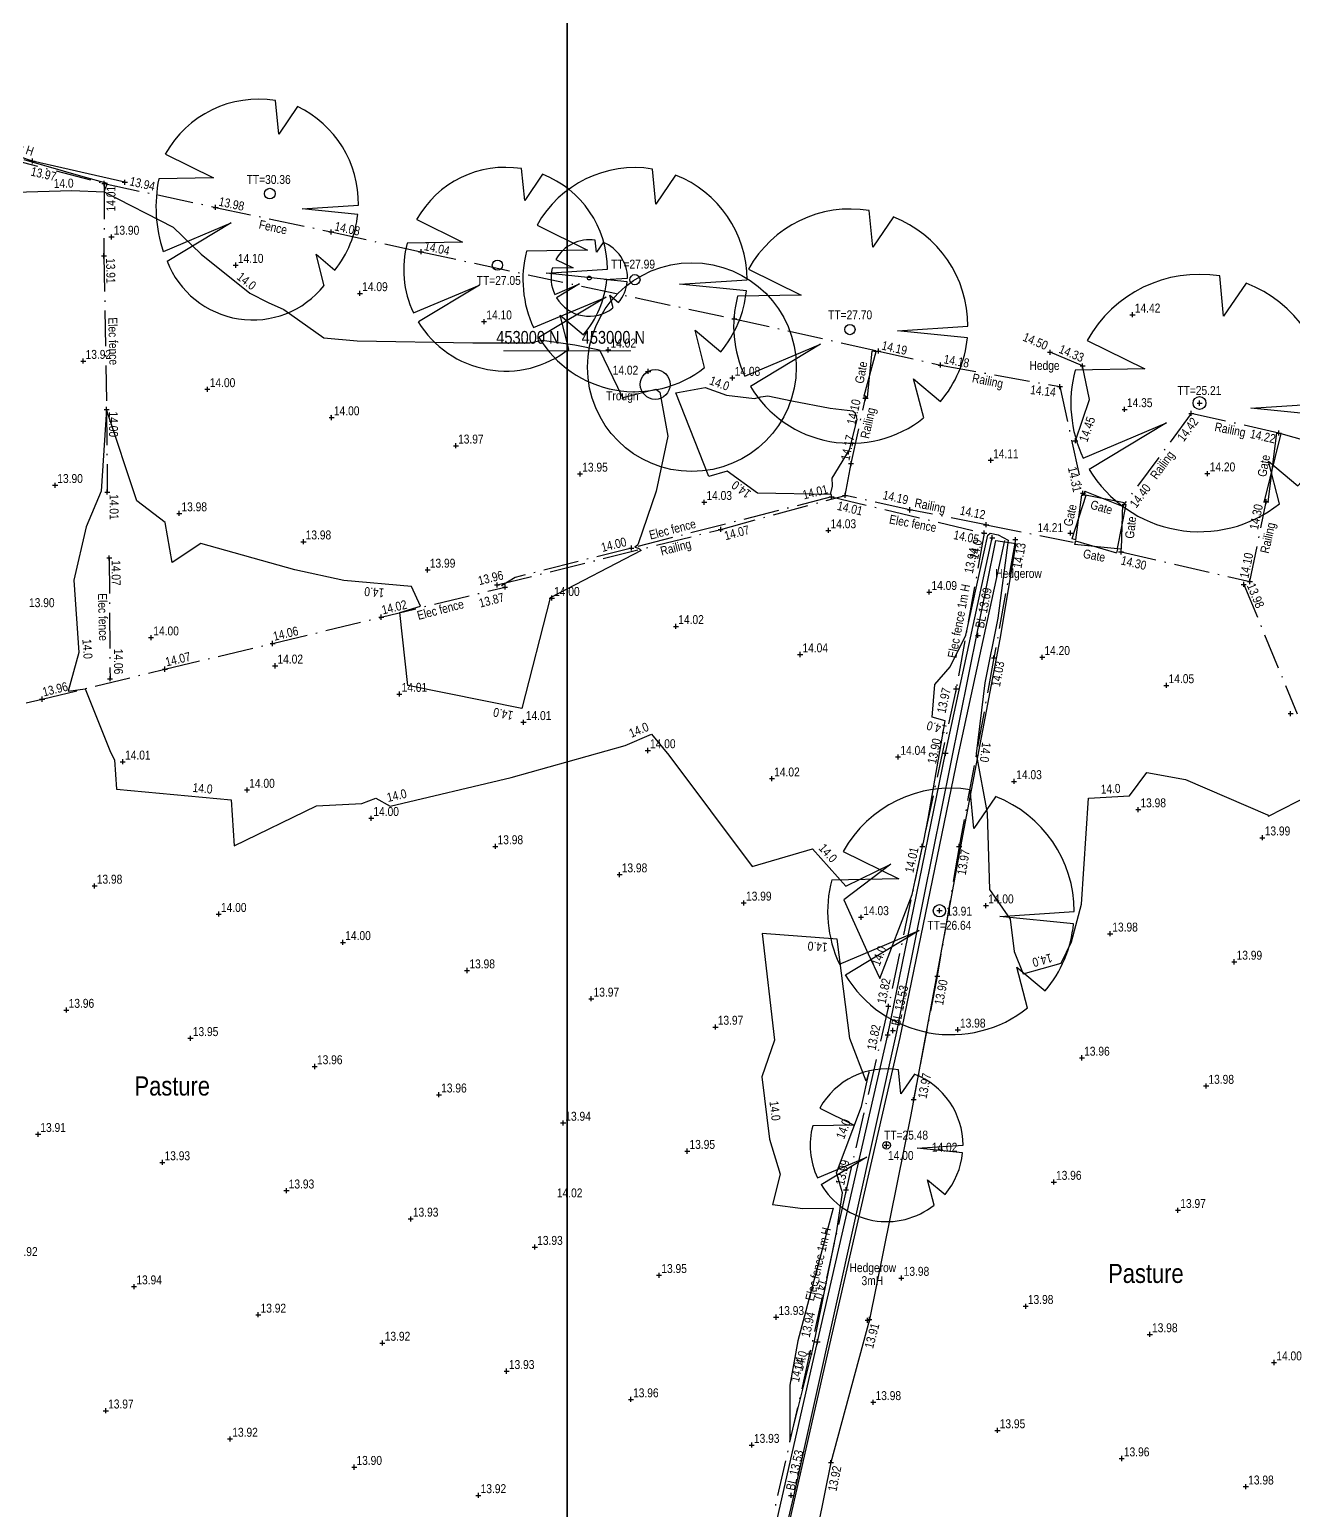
# Model space of a CAD drawing. Extents: x 452260 to 454003, y 451265 to 453203.
# Drawn here: x 453084.1 to 453183.3, y 452908.9 to 453025.2 of the extents above; entities that cross this region are included whole.
import ezdxf
from ezdxf.enums import TextEntityAlignment as Align

# ---------------------------------------------------------------- set-up
doc = ezdxf.new("R2010")
doc.units = 0
doc.header["$LTSCALE"] = 0.7
doc.header["$MEASUREMENT"] = 0
doc.header["$PDMODE"] = 2
doc.header["$PDSIZE"] = 0.2
doc.linetypes.add('Dash-Dot', pattern=[6, 4, -1, 0, -1])
doc.linetypes.add('DASHED', pattern=[5442.857143, 3628.571429, -1814.285714])
for name, color, linetype, lineweight in [('Border', 7, 'Continuous', 25), ('FFS_Tree Top Levels', 94, 'Continuous', 25), ('FPS_Bed Levels', 5, 'Continuous', 25), ('FPS_Bottom of Bank', 7, 'DASHED', 25), ('FPS_Contours-Minor', 184, 'Continuous', 25), ('FPS_Edge Area', 4, 'Continuous', 25), ('FPS_Fence', 42, 'Dash-Dot', 25), ('FPS_Gate', 42, 'Continuous', 25), ('FPS_Grid', 7, 'Continuous', 13), ('FPS_Hedge', 86, 'Continuous', 25), ('FPS_Hedge Top Level', 7, 'Continuous', 25), ('FPS_Levels', 7, 'Continuous', 25), ('FPS_Spot Levels', 7, 'Continuous', 25), ('FPS_Text', 7, 'Continuous', 25), ('FPS_Tree Canopy', 3, 'Continuous', 25), ('FPS_Tree Trunk', 32, 'Continuous', 25), ('FPS_Trees', 77, 'Continuous', 25), ('FPS_Vegetation', 3, 'Continuous', 25)]:
    doc.layers.add(name, color=color, linetype=linetype, lineweight=lineweight)
doc.styles.add('Default', font='ARIALN.TTF')
doc.styles.get("Standard").update_dxf_attribs({"font": 'ARIALN.TTF'})

# ---------------------------------------------------------------- blocks, each defined once
blk = doc.blocks.new('Tree1R')
at = {"layer": 'FPS_Trees', "color": 77, "linetype": 'Continuous', "lineweight": 25}
for points in [[(0.363, 0.931, 0), (0.187, 0.673, 0), (0.157, 0.987, 0)], [(-0.873, 0.486, 0), (-0.424, 0.264, 0), (-0.967, 0.254, 0)], [(0.995, -0.101, 0), (0.398, -0.041, 0), (1, -0.001, 0)], [(-0.904, -0.429, 0), (-0.257, -0.156, 0), (-0.857, -0.517, 0)], [(0.622, -0.785, 0), (0.536, -0.452, 0), (0.765, -0.645, 0)]]:
    blk.add_polyline3d(points, dxfattribs=at)
at = {"layer": 'FPS_Trees', "color": 42, "linetype": 'Continuous', "lineweight": 25}
blk.add_circle((0, -0.001), 0.05, dxfattribs=at)
at = {"layer": 'FPS_Trees', "color": 77, "linetype": 'Continuous', "lineweight": 25}
for start, end in [(80.968, 150.872), (0, 68.758), (165.198, 205.304), (319.896, 354.273), (211.031, 308.435)]:
    blk.add_arc((0, -0.001), 1, start, end, dxfattribs=at)
blk = doc.blocks.new('2pGate')
at = {"color": 0, "linetype": 'ByBlock', "lineweight": -2}
for points in [[(0, -0.15, 0), (0, 0.15, 0)], [(0, -0.15, 0), (1, 0.15, 0)], [(1, -0.15, 0), (0, 0.15, 0)], [(1, -0.15, 0), (1, 0.15, 0)]]:
    blk.add_polyline3d(points, dxfattribs=at)

msp = doc.modelspace()

# ---------------------------------------------------------------- linework, layer by layer
at = {"layer": 'Border'}
for points in [[(452587.68, 453140.97), (453126.3, 453140.97), (453126.3, 452726.87), (452587.68, 452726.87)], [(453126.3, 453140.97), (453664.93, 453140.97), (453664.93, 452726.87), (453126.3, 452726.87)]]:
    msp.add_lwpolyline(points, close=True, dxfattribs=at)
at = {"layer": 'FPS_Bed Levels'}
for p in [(453158.56, 452977.66, 13.69), (453151.89, 452946.63, 13.53), (453143.89, 452910.11, 13.53)]:
    msp.add_point(p, dxfattribs=at)
at = {"layer": 'FPS_Bottom of Bank'}
for p, q in [((453156.02, 452968.4, 13.9), (453159.69, 452985.33, 13.94)), ((453157, 452968.2, 13.9), (453160.67, 452985.12, 13.94)), ((453151.48, 452946.29, 13.82), (453156.02, 452968.4, 13.9)), ((453152.46, 452946.08, 13.82), (453157, 452968.2, 13.9)), ((453145.96, 452922.18, 13.94), (453151.48, 452946.29, 13.82)), ((453146.94, 452921.96, 13.94), (453152.46, 452946.08, 13.82)), ((453140.58, 452898.47, 13.89), (453145.96, 452922.18, 13.94)), ((453141.55, 452898.25, 13.89), (453146.94, 452921.96, 13.94))]:
    msp.add_line(p, q, dxfattribs=at)
for p in [(453159.69, 452985.33, 13.94), (453156.02, 452968.4, 13.9), (453151.48, 452946.29, 13.82), (453145.96, 452922.18, 13.94)]:
    msp.add_point(p, dxfattribs=at)
at = {"layer": 'FPS_Contours-Minor'}
for p, q in [((453089.96, 453012.5, 14), (453095.38, 453009.73, 14)), ((453095.38, 453009.73, 14), (453097.56, 453007.61, 14)), ((453097.56, 453007.61, 14), (453101.39, 453004.54, 14)), ((453101.39, 453004.54, 14), (453102.84, 453003.8, 14)), ((453102.84, 453003.8, 14), (453104.07, 453003.25, 14)), ((453104.07, 453003.25, 14), (453107.21, 453001.04, 14)), ((453107.21, 453001.04, 14), (453109.82, 453000.79, 14)), ((453109.82, 453000.79, 14), (453118.9, 453000.64, 14)), ((453118.9, 453000.64, 14), (453123.37, 453000.65, 14)), ((453123.37, 453000.65, 14), (453124.35, 453000.84, 14)), ((453124.35, 453000.84, 14), (453126.91, 453000.48, 14)), ((453126.91, 453000.48, 14), (453128.85, 453000.09, 14)), ((453128.85, 453000.09, 14), (453130.61, 452996.44, 14)), ((453098.07, 452996.99, 14), (453098.06, 452997, 14)), ((453098.06, 452997, 14), (453098.06, 452997, 14)), ((453130.61, 452996.44, 14), (453130.62, 452996.41, 14)), ((453130.62, 452996.41, 14), (453130.66, 452996.37, 14)), ((453130.62, 452996.24, 14), (453130.78, 452996.38, 14)), ((453130.66, 452996.37, 14), (453130.62, 452996.24, 14)), ((453130.78, 452996.38, 14), (453133.27, 452997.01, 14)), ((453133.27, 452997.01, 14), (453133.59, 452996.77, 14)), ((453133.59, 452996.77, 14), (453134.21, 452993.3, 14)), ((453090.14, 452995.41, 14), (453089.71, 452988.99, 14)), ((453092.51, 452988.23, 14), (453090.14, 452995.41, 14)), ((453107.81, 452994.94, 14), (453107.73, 452994.89, 14)), ((453134.21, 452993.3, 14), (453133.29, 452988.98, 14)), ((453089.71, 452988.99, 14), (453088.53, 452986.19, 14)), ((453133.29, 452988.98, 14), (453131.88, 452984.86, 14)), ((453094.73, 452986.53, 14), (453092.51, 452988.23, 14)), ((453088.53, 452986.19, 14), (453087.56, 452982, 14)), ((453095.29, 452983.38, 14), (453094.73, 452986.53, 14)), ((453157.62, 452977.69, 14), (453159.35, 452985.53, 14)), ((453159.35, 452985.53, 14), (453159.52, 452985.69, 14)), ((453159.52, 452985.69, 14), (453160.16, 452985.55, 14)), ((453160.16, 452985.55, 14), (453160.93, 452985.14, 14)), ((453097.54, 452984.87, 14), (453095.29, 452983.38, 14)), ((453104.93, 452982.82, 14), (453097.54, 452984.87, 14)), ((453132.12, 452984.32, 14), (453124.97, 452980.62, 14)), ((453131.82, 452984.75, 14), (453131.62, 452984.58, 14)), ((453131.62, 452984.58, 14), (453131.92, 452984.52, 14)), ((453131.88, 452984.86, 14), (453131.82, 452984.75, 14)), ((453131.92, 452984.52, 14), (453131.99, 452984.46, 14)), ((453131.99, 452984.46, 14), (453132.12, 452984.32, 14)), ((453160.93, 452985.14, 14), (453160.11, 452979.01, 14)), ((453087.56, 452982, 14), (453087.96, 452976.31, 14)), ((453108.76, 452981.96, 14), (453104.93, 452982.82, 14)), ((453114.08, 452981.51, 14), (453108.76, 452981.96, 14)), ((453114.79, 452979.95, 14), (453114.08, 452981.51, 14)), ((453113.17, 452979.45, 14), (453114.79, 452979.95, 14)), ((453124.97, 452980.62, 14), (453122.74, 452971.92, 14)), ((453113.79, 452973.72, 14), (453113.17, 452979.45, 14)), ((453160.11, 452979.01, 14), (453159.11, 452973.94, 14)), ((453156.37, 452975.2, 14), (453157.62, 452977.69, 14)), ((453087.96, 452976.31, 14), (453087.12, 452973.27, 14)), ((453155.18, 452973.81, 14), (453156.37, 452975.2, 14)), ((453159.11, 452973.94, 14), (453158.43, 452968.37, 14)), ((453087.12, 452973.27, 14), (453088.45, 452973.47, 14)), ((453088.45, 452973.47, 14), (453090.45, 452968.48, 14)), ((453122.74, 452971.92, 14), (453113.79, 452973.72, 14)), ((453154.96, 452971.23, 14), (453155.18, 452973.81, 14)), ((453154.66, 452963.27, 14), (453155.99, 452970.95, 14)), ((453155.99, 452970.95, 14), (453154.96, 452971.23, 14)), ((453130.87, 452969.02, 14), (453132.93, 452969.9, 14)), ((453132.93, 452969.9, 14), (453134.28, 452968.25, 14)), ((453090.45, 452968.48, 14), (453090.75, 452967.89, 14)), ((453121.9, 452966.49, 14), (453130.87, 452969.02, 14)), ((453134.28, 452968.25, 14), (453140.82, 452959.51, 14)), ((453158.43, 452968.37, 14), (453159.28, 452963.69, 14)), ((453090.75, 452967.89, 14), (453090.92, 452965.57, 14)), ((453170.47, 452965.06, 14), (453171.81, 452966.9, 14)), ((453171.81, 452966.9, 14), (453174.87, 452966.33, 14)), ((453112.42, 452964.25, 14), (453121.9, 452966.49, 14)), ((453174.87, 452966.33, 14), (453181.31, 452963.57, 14)), ((453181.38, 452963.46, 14), (453186, 452965.84, 14)), ((453090.92, 452965.57, 14), (453099.93, 452964.74, 14)), ((453099.93, 452964.74, 14), (453100.17, 452961.14, 14)), ((453110.19, 452964.46, 14), (453111.27, 452964.88, 14)), ((453111.27, 452964.88, 14), (453112.42, 452964.25, 14)), ((453166.69, 452956.55, 14), (453167.24, 452964.87, 14)), ((453167.24, 452964.87, 14), (453170.47, 452965.06, 14)), ((453100.17, 452961.14, 14), (453106.63, 452964.28, 14)), ((453106.63, 452964.28, 14), (453110.19, 452964.46, 14)), ((453159.28, 452963.69, 14), (453159.47, 452957.71, 14)), ((453181.31, 452963.57, 14), (453181.38, 452963.46, 14)), ((453154.3, 452961.52, 14), (453154.66, 452963.27, 14)), ((453154.1, 452960.61, 14), (453154.3, 452961.52, 14)), ((453140.82, 452959.51, 14), (453145.56, 452960.89, 14)), ((453145.56, 452960.89, 14), (453148.2, 452957.97, 14)), ((453153.39, 452957.32, 14), (453154.1, 452960.61, 14)), ((453151.72, 452959.69, 14), (453148.04, 452956.9, 14)), ((453148.2, 452957.97, 14), (453151.72, 452959.69, 14)), ((453159.47, 452957.71, 14), (453161.1, 452955.38, 14)), ((453148.04, 452956.9, 14), (453149.93, 452952.64, 14)), ((453150.86, 452950.72, 14), (453153.39, 452957.32, 14)), ((453165.92, 452953.59, 14), (453166.69, 452956.55, 14)), ((453161.1, 452955.38, 14), (453161.41, 452952.84, 14)), ((453165.09, 452951.91, 14), (453165.92, 452953.59, 14)), ((453149.93, 452952.64, 14), (453150.86, 452950.72, 14)), ((453161.41, 452952.84, 14), (453162.1, 452951.07, 14)), ((453162.1, 452951.07, 14), (453165.09, 452951.91, 14))]:
    msp.add_line(p, q, dxfattribs=at)
at = {"layer": 'FPS_Contours-Minor', "elevation": 14, "flags": 128}
msp.add_lwpolyline([(453081.16, 453012.42), (453087.41, 453012.6), (453089.96, 453012.5), (453090.02, 453012.74), (453090.21, 453013.16), (453088.29, 453013.68), (453083.66, 453015.01)], dxfattribs=at)
for points in [[(453146.99, 452988.84), (453146.99, 452988.72), (453141.26, 452988.82), (453138.88, 452990.57), (453137.44, 452990.14), (453134.83, 452996.7), (453137.14, 452997.13), (453138.82, 452996.52), (453141.02, 452996.26), (453141.52, 452996.41), (453142.07, 452996.47), (453143.94, 452996.08), (453146.95, 452995.5), (453148.74, 452995.3), (453148.91, 452995.13), (453149.05, 452994.61), (453148.45, 452992.24), (453147.09, 452990), (453147.12, 452989.44), (453147.12, 452989.37)], [(453148.49, 452946), (453147.5, 452953.8), (453141.61, 452954.24), (453142.58, 452945.86), (453141.6, 452942.98), (453142.2, 452938.1), (453143.03, 452935.34), (453142.42, 452932.95), (453144.81, 452932.64), (453147.18, 452932.66), (453144.42, 452922.24), (453143.79, 452918.78), (453143.79, 452914.36), (453145.59, 452921.59), (453147.49, 452930.89), (453147.92, 452933.87), (453147.45, 452935.46), (453149.41, 452940.66), (453150.03, 452943.39), (453149.78, 452942.65)]]:
    msp.add_lwpolyline(points, close=True, dxfattribs=at)
at = {"layer": 'FPS_Edge Area'}
msp.add_circle((453133.22, 452997.37, 14.01), 1.17, dxfattribs=at)
msp.add_point((453132.67, 452998.4, 14.02), dxfattribs=at)
at = {"layer": 'FPS_Fence'}
for p, q in [((453082.01, 453015.22, 14.06), (453089.96, 453013.15, 14.01)), ((453089.96, 453013.15, 14.01), (453089.93, 453007.47, 13.91)), ((453089.96, 453013.15, 14.01), (453098.7, 453011.28, 13.98)), ((453098.7, 453011.28, 13.98), (453107.78, 453009.35, 14.08)), ((453107.78, 453009.35, 14.08), (453114.83, 453007.79, 14.04)), ((453114.83, 453007.79, 14.04), (453139.43, 453002.52, 13.86)), ((453089.93, 453007.47, 13.91), (453090.14, 452995.41, 14)), ((453150.74, 452999.99, 14.19), (453155.63, 452998.89, 14.18)), ((453155.63, 452998.89, 14.18), (453165, 452997.2, 14.14)), ((453165, 452997.2, 14.14), (453166.81, 452988.82, 14.39)), ((453148.6, 452991.15, 14.17), (453149.73, 452996.3, 14.1)), ((453090.14, 452995.41, 14), (453090.19, 452988.92, 14.01)), ((453148.13, 452988.66, 14.1), (453148.6, 452991.15, 14.17)), ((453147.07, 452988.53, 14.01), (453131.35, 452984.52, 14)), ((453138.36, 452985.99, 14.07), (453148.13, 452988.66, 14.1)), ((453147.07, 452988.53, 14.01), (453159.06, 452985.7, 14.05)), ((453153.22, 452987.52, 14.19), (453148.13, 452988.66, 14.1)), ((453159.21, 452986.35, 14.12), (453153.22, 452987.52, 14.19)), ((453120.8, 452981.62, 13.96), (453138.36, 452985.99, 14.07)), ((453159.06, 452985.7, 14.05), (453156.85, 452973.46, 13.97)), ((453131.35, 452984.52, 14), (453122.23, 452982.21, 13.87)), ((453090.35, 452983.74, 14.07), (453090.41, 452974.26, 14.06)), ((453122.23, 452982.21, 13.87), (453121.15, 452981.56, 13.98)), ((453111.71, 452979.09, 14.02), (453121.43, 452981.46, 13.88)), ((453179.43, 452981.67, 13.98), (453183.64, 452971.5, 14.05)), ((453103.18, 452977.02, 14.06), (453111.71, 452979.09, 14.02)), ((453094.72, 452975.01, 14.07), (453103.18, 452977.02, 14.06)), ((453085.08, 452972.65, 13.96), (453094.72, 452975.01, 14.07)), ((453156.85, 452973.46, 13.97), (453154.19, 452961.09, 14.01)), ((453075.46, 452970.4, 14.01), (453085.08, 452972.65, 13.96)), ((453154.19, 452961.09, 14.01), (453151.53, 452948.53, 13.99)), ((453151.53, 452948.53, 13.99), (453148.21, 452934.11, 13.99)), ((453148.21, 452934.11, 13.99), (453145.34, 452921.22, 14.04)), ((453145.34, 452921.22, 14.04), (453142.5, 452908.64, 13.97))]:
    msp.add_line(p, q, dxfattribs=at)
at = {"layer": 'FPS_Fence', "flags": 128}
for points, elevation in [([(453139.43, 453002.52), (453150.74, 452999.99)], 13.86), ([(453159.21, 452986.35), (453166.05, 452984.98)], 14.12)]:
    msp.add_lwpolyline(points, dxfattribs=dict(at, elevation=elevation))
at = {"layer": 'FPS_Fence'}
for points in [[(453182.19, 452993.55, 14.22), (453175.31, 452995.1, 14.42), (453170.02, 452987.94, 14.4)], [(453169.8, 452984.22, 14.3), (453179.92, 452981.89, 14.1), (453181.19, 452988.16, 14.3)], [(453161.5, 452985.18, 14.13), (453159.82, 452975.89, 14.03), (453157.09, 452961.09, 13.97), (453155.37, 452950.89, 13.9), (453153.51, 452941.2, 13.97)]]:
    msp.add_polyline3d(points, dxfattribs=at)
for p in [(453089.96, 453013.15, 14.01), (453098.7, 453011.28, 13.98), (453107.78, 453009.35, 14.08), (453089.93, 453007.47, 13.91), (453114.83, 453007.79, 14.04), (453139.43, 453002.52, 13.86), (453150.74, 452999.99, 14.19), (453155.63, 452998.89, 14.18), (453165, 452997.2, 14.14), (453149.73, 452996.3, 14.1), (453090.14, 452995.41, 14), (453175.31, 452995.1, 14.42), (453182.19, 452993.55, 14.22), (453148.6, 452991.15, 14.17), (453090.19, 452988.92, 14.01), (453166.81, 452988.82, 14.39), (453147.07, 452988.53, 14.01), (453148.13, 452988.66, 14.1), (453181.19, 452988.16, 14.3), (453153.22, 452987.52, 14.19), (453138.36, 452985.99, 14.07), (453159.06, 452985.7, 14.05), (453159.21, 452986.35, 14.12), (453131.35, 452984.52, 14), (453161.5, 452985.18, 14.13), (453169.8, 452984.22, 14.3), (453090.35, 452983.74, 14.07), (453179.92, 452981.89, 14.1), (453120.8, 452981.62, 13.96), (453121.43, 452981.46, 13.88), (453179.43, 452981.67, 13.98), (453111.71, 452979.09, 14.02), (453103.18, 452977.02, 14.06), (453094.72, 452975.01, 14.07), (453159.82, 452975.89, 14.03), (453090.41, 452974.26, 14.06), (453085.08, 452972.65, 13.96), (453156.85, 452973.46, 13.97), (453154.19, 452961.09, 14.01), (453157.09, 452961.09, 13.97), (453155.37, 452950.89, 13.9), (453151.53, 452948.53, 13.99), (453153.51, 452941.2, 13.97), (453148.21, 452934.11, 13.99), (453145.34, 452921.22, 14.04)]:
    msp.add_point(p, dxfattribs=at)
at = {"layer": 'FPS_Gate'}
msp.add_polyline3d([(453149.88, 452996.28, 14.1), (453149.58, 452996.31, 14.1)], dxfattribs=at)
at = {"layer": 'FPS_Grid'}
for p, q in [((453121.3, 453000), (453126.3, 453000)), ((453126.3, 453000), (453131.3, 453000)), ((453126.3, 453000), (453131.3, 453000))]:
    msp.add_line(p, q, dxfattribs=at)
at = {"layer": 'FPS_Hedge'}
for p, q in [((453084.33, 453014.92, 13.97), (453073.34, 453018.66, 13.98)), ((453091.57, 453013.25, 13.94), (453084.33, 453014.92, 13.97)), ((453152.18, 452946.52, 13.53), (453159.96, 452985.12, 13.87)), ((453144.1, 452910.04, 13.53), (453152.18, 452946.52, 13.53)), ((453134.19, 452868.02, 13.49), (453144.1, 452910.04, 13.53))]:
    msp.add_line(p, q, dxfattribs=at)
at = {"layer": 'FPS_Hedge', "flags": 128}
for points, elevation in [([(453186.82, 452992.24), (453182.19, 452993.55)], 14.14), ([(453159.96, 452985.12), (453161.54, 452984.89), (453160.27, 452977.37), (453157.35, 452961.91), (453153.3, 452940.01), (453150.04, 452923.93)], 13.87)]:
    msp.add_lwpolyline(points, dxfattribs=dict(at, elevation=elevation))
at = {"layer": 'FPS_Hedge'}
msp.add_polyline3d([(453150.04, 452923.93, 13.91), (453147.02, 452912.69, 13.92), (453144.98, 452902.6, 13.95), (453142.59, 452892.7, 13.92), (453140.25, 452881.6, 14), (453137.68, 452870.08, 13.94), (453135.28, 452859.91, 13.94), (453132.88, 452849.08, 13.95), (453130.19, 452836.93, 13.95)], dxfattribs=at)
for p in [(453084.33, 453014.92, 13.97), (453091.57, 453013.25, 13.94), (453150.04, 452923.93, 13.91), (453147.02, 452912.69, 13.92)]:
    msp.add_point(p, dxfattribs=at)
at = {"layer": 'FPS_Spot Levels'}
for p in [(453090.53, 453008.96, 13.9), (453100.28, 453006.74, 14.1), (453110.03, 453004.52, 14.09), (453170.7, 453002.85, 14.42), (453119.78, 453002.31, 14.1), (453129.53, 453000.09, 14.02), (453088.31, 452999.21, 13.92), (453098.06, 452996.99, 14), (453139.28, 452997.88, 14.08), (453107.81, 452994.77, 14), (453170.08, 452995.41, 14.35), (453117.57, 452992.56, 13.97), (453159.57, 452991.41, 14.11), (453127.32, 452990.34, 13.95), (453176.58, 452990.37, 14.2), (453086.1, 452989.45, 13.9), (453137.07, 452988.12, 14.03), (453095.85, 452987.24, 13.98), (453146.82, 452985.91, 14.03), (453165.82, 452985.7, 14.21), (453105.6, 452985.02, 13.98), (453115.35, 452982.81, 13.99), (453154.74, 452981.06, 14.09), (453125.1, 452980.59, 14), (453134.85, 452978.37, 14.02), (453093.63, 452977.49, 14), (453144.6, 452976.16, 14.04), (453103.38, 452975.27, 14.02), (453163.61, 452975.94, 14.2), (453173.36, 452973.73, 14.05), (453113.13, 452973.05, 14.01), (453183.11, 452971.52, 14.04), (453122.88, 452970.84, 14.01), (453132.64, 452968.62, 14), (453152.29, 452968.11, 14.04), (453091.41, 452967.74, 14.01), (453101.17, 452965.52, 14), (453142.39, 452966.41, 14.02), (453161.4, 452966.19, 14.03), (453110.92, 452963.3, 14), (453171.15, 452963.98, 13.98), (453120.67, 452961.09, 13.98), (453180.9, 452961.77, 13.99), (453130.42, 452958.87, 13.98), (453089.2, 452957.98, 13.98), (453140.17, 452956.65, 13.99), (453159.19, 452956.44, 14), (453098.95, 452955.77, 14), (453149.38, 452955.52, 14.03), (453168.94, 452954.23, 13.98), (453108.7, 452953.55, 14), (453178.69, 452952.02, 13.99), (453118.45, 452951.34, 13.98), (453086.98, 452948.23, 13.96), (453128.2, 452949.12, 13.97), (453137.95, 452946.9, 13.97), (453096.73, 452946.02, 13.95), (453156.98, 452946.69, 13.98), (453106.48, 452943.8, 13.96), (453166.73, 452944.48, 13.96), (453176.48, 452942.27, 13.98), (453116.24, 452941.58, 13.96), (453125.99, 452939.37, 13.94), (453084.77, 452938.48, 13.91), (453135.74, 452937.15, 13.95), (453094.52, 452936.27, 13.93), (453164.52, 452934.72, 13.96), (453104.27, 452934.05, 13.93), (453114.02, 452931.83, 13.93), (453174.27, 452932.51, 13.97), (453123.77, 452929.62, 13.93), (453133.52, 452927.4, 13.95), (453152.55, 452927.18, 13.98), (453092.3, 452926.51, 13.94), (453162.31, 452924.97, 13.98), (453102.05, 452924.3, 13.92), (453142.72, 452924.11, 13.93), (453172.06, 452922.76, 13.98), (453111.8, 452922.08, 13.92), (453181.81, 452920.55, 14), (453121.55, 452919.87, 13.93), (453090.08, 452916.76, 13.97), (453131.31, 452917.65, 13.96), (453150.34, 452917.43, 13.98), (453099.84, 452914.55, 13.92), (453160.1, 452915.22, 13.95), (453140.8, 452914.07, 13.93), (453109.59, 452912.33, 13.9), (453169.85, 452913.01, 13.96), (453119.34, 452910.11, 13.92), (453179.6, 452910.8, 13.98)]:
    msp.add_point(p, dxfattribs=at)
at = {"layer": 'FPS_Text'}
msp.add_point((453149.9, 452923.87, 13.92), dxfattribs=at)
at = {"layer": 'FPS_Tree Trunk'}
for p in [(453175.97, 452995.9), (453155.54, 452956.04, 13.91), (453151.39, 452937.62, 14)]:
    msp.add_point(p, dxfattribs=at)
at = {"layer": 'FPS_Trees', "color": 77, "linetype": 'Continuous', "lineweight": 25}
for points in [[(453105.13, 453019.19, 16.54), (453103.66, 453017.04, 16.54), (453103.41, 453019.67, 16.54)], [(453094.76, 453015.47, 16.54), (453098.53, 453013.6, 16.54), (453094.25, 453013.52, 16.54)], [(453124.38, 453013.88, 13.93), (453122.97, 453011.81, 13.93), (453122.73, 453014.33, 13.93)], [(453134.82, 453013.8, 14.06), (453133.27, 453011.53, 14.06), (453133.01, 453014.29, 14.06)], [(453109.87, 453010.73, 16.54), (453105.5, 453011.17, 16.54), (453109.91, 453011.46, 16.54)], [(453094.6, 453007.82, 16.54), (453099.93, 453010.07, 16.54), (453094.89, 453007.04, 16.54)], [(453114.49, 453010.32, 13.93), (453118.08, 453008.54, 13.93), (453113.74, 453008.46, 13.93)], [(453151.92, 453010.53, 13.73), (453150.3, 453008.15, 13.73), (453150.02, 453011.04, 13.73)], [(453123.95, 453009.88, 14.06), (453127.9, 453007.93, 14.06), (453123.12, 453007.84, 14.06)], [(453107.23, 453005.12, 16.54), (453106.59, 453007.59, 16.54), (453108.06, 453006.35, 16.54)], [(453129.43, 453005.62, 13.93), (453124.66, 453006.1, 13.93), (453129.47, 453006.42, 13.93)], [(453140.55, 453006.43, 13.73), (453144.68, 453004.39, 13.73), (453139.68, 453004.3, 13.73)], [(453140.38, 453004.72, 14.06), (453135.13, 453005.25, 14.06), (453140.43, 453005.6, 14.06)], [(453114.24, 453003, 13.93), (453119.42, 453005.18, 13.93), (453114.62, 453002.29, 13.93)], [(453123.67, 453001.83, 14.06), (453129.37, 453004.23, 14.06), (453124.09, 453001.06, 14.06)], [(453126.45, 453000.15, 13.93), (453125.76, 453002.81, 13.93), (453127.59, 453001.27, 13.93)], [(453157.73, 453001.03, 13.73), (453152.24, 453001.58, 13.73), (453157.78, 453001.95, 13.73)], [(453137.1, 452998.7, 14.06), (453136.35, 453001.63, 14.06), (453138.36, 452999.93, 14.06)], [(453140.26, 452998.01, 13.73), (453146.21, 453000.53, 13.73), (453140.69, 452997.2, 13.73)], [(453154.3, 452994.74, 13.73), (453153.51, 452997.8, 13.73), (453155.62, 452996.03, 13.73)], [(453159.95, 452964.99, 13.91), (453158.25, 452962.5, 13.91), (453157.96, 452965.54, 13.91)], [(453147.99, 452960.69, 13.91), (453152.34, 452958.54, 13.91), (453147.08, 452958.44, 13.91)], [(453166.06, 452955.01, 13.91), (453160.29, 452955.59, 13.91), (453166.11, 452955.98, 13.91)], [(453147.69, 452951.84, 13.91), (453153.95, 452954.48, 13.91), (453148.15, 452950.98, 13.91)], [(453162.46, 452948.39, 13.91), (453161.62, 452951.61, 13.91), (453163.84, 452949.75, 13.91)]]:
    msp.add_polyline3d(points, dxfattribs=at)
at = {"layer": 'FPS_Trees', "color": 42, "linetype": 'Continuous', "lineweight": 25}
for centre, radius in [((453102.96, 453012.36, 14.14), 0.42), ((453120.83, 453006.74, 13.93), 0.4), ((453131.63, 453005.6, 14.06), 0.4), ((453148.51, 453001.68, 13.73), 0.4), ((453155.54, 452956.03, 13.91), 0.484)]:
    msp.add_circle(centre, radius, dxfattribs=at)
at = {"layer": 'FPS_Trees'}
msp.add_circle((453136.1, 452998.73, 14.06), 8.2, dxfattribs=at)
at = {"layer": 'FPS_Trees', "color": 77, "linetype": 'Continuous', "lineweight": 25}
for centre, radius, start, end in [((453102.09, 453011.38, 16.54), 8.4, 80.968, 150.872), ((453101.51, 453011.61, 16.54), 8.4, 358.9925, 64.4951), ((453104.99, 453011.32, 16.54), 10.97, 168.3954, 198.5832), ((453121.47, 453006.42, 13.93), 8, 80.968, 150.872), ((453131.63, 453005.6, 14.06), 8.8, 80.968, 150.872), ((453121.47, 453006.42, 13.93), 8, 0, 68.758), ((453131.63, 453005.6, 14.06), 8.8, 0, 68.758), ((453148.58, 453001.95, 13.73), 9.2, 80.968, 150.872), ((453101.51, 453011.61, 16.54), 8.4, 321.2457, 353.9947), ((453148.58, 453001.95, 13.73), 9.2, 0, 68.758), ((453121.47, 453006.42, 13.93), 8, 165.198, 205.304), ((453131.63, 453005.6, 14.06), 8.8, 165.198, 205.304), ((453101.61, 453009.64, 16.54), 7.2, 201.1187, 321.2054), ((453121.47, 453006.42, 13.93), 8, 319.896, 354.273), ((453131.63, 453005.6, 14.06), 8.8, 319.896, 354.273), ((453148.58, 453001.95, 13.73), 9.2, 165.198, 205.304), ((453121.47, 453006.42, 13.93), 8, 211.031, 308.435), ((453131.63, 453005.6, 14.06), 8.8, 211.031, 308.435), ((453148.58, 453001.95, 13.73), 9.2, 319.896, 354.273), ((453148.58, 453001.95, 13.73), 9.2, 211.031, 308.435), ((453156.44, 452955.98, 13.91), 9.68, 80.968, 150.872), ((453156.44, 452955.98, 13.91), 9.68, 0, 68.758), ((453156.44, 452955.98, 13.91), 9.68, 165.198, 205.304), ((453156.44, 452955.98, 13.91), 9.68, 319.896, 354.273), ((453156.44, 452955.98, 13.91), 9.68, 211.031, 308.435)]:
    msp.add_arc(centre, radius, start, end, dxfattribs=at)
at = {"layer": 'FPS_Vegetation'}
msp.add_polyline3d([(453166.21, 452992.95, 14.45), (453167.32, 452996.19, 14.4), (453166.78, 452998.82, 14.33), (453164.22, 452999.9, 14.5)], dxfattribs=at)
for p in [(453164.22, 452999.9, 14.5), (453166.78, 452998.82, 14.33), (453166.21, 452992.95, 14.45)]:
    msp.add_point(p, dxfattribs=at)

# ---------------------------------------------------------------- block references
at = {"layer": 'FPS_Gate'}
for p, xscale, zscale, rotation in [((453149.75, 452996.41, 14.09), 3.605779358917848, 3.605779358917848, 79.62078368705654), ((453181.19, 452988.17, 14.3), 5.461353636952444, 5.461353636952444, 79.44545939695085), ((453170.01, 452987.94, 14.42), 3.231136460331675, 3.231136460331675, 163.6915456281016), ((453166.09, 452985.21, 14.34), 3.551174683687634, 3.551174683687634, 77.22434998718334), ((453170.05, 452987.95, 14.41), 3.504275239324763, 3.504275239324763, 263.7230266733841), ((453169.48, 452984.3, 14.28), 3.361492065912354, 3.361492065912354, 168.8639540325713)]:
    msp.add_blockref('2pGate', p, dxfattribs=dict(at, xscale=xscale, zscale=zscale, rotation=rotation))
at = {"layer": 'FPS_Tree Canopy'}
for p, xscale, yscale, zscale in [((453175.96, 452995.92), 10.10526315790494, 10.10526315790494, 10.10526315790494), ((453151.39, 452937.62, 14), 6, 6, 6)]:
    msp.add_blockref('Tree1R', p, dxfattribs=dict(at, xscale=xscale, yscale=yscale, zscale=zscale))
at = {"layer": 'FPS_Trees', "xscale": 3, "yscale": 3, "zscale": 3}
msp.add_blockref('Tree1R', (453128.04, 453005.73, 13.57), dxfattribs=at)

# ---------------------------------------------------------------- texts
at = {"layer": 'FFS_Tree Top Levels', "style": 'Default'}
for s, p in [('TT=30.36', (453101.14, 453013.12)), ('TT=27.99', (453129.75, 453006.47)), ('TT=27.05', (453119.21, 453005.19)), ('TT=27.70', (453146.8, 453002.49)), ('TT=25.21', (453174.22, 452996.55)), ('TT=26.64', (453154.59, 452954.54)), ('TT=25.48', (453151.19, 452938.06))]:
    msp.add_text(s, height=0.7, dxfattribs=at).set_placement(p)
at = {"layer": 'FPS_Bed Levels'}
for s, rotation, p in [('BL 13.69', 78.4925, (453159.02, 452978.18)), ('BL 13.53', 78.1038, (453152.43, 452946.95)), ('BL 13.53', 77.1001, (453144.15, 452910.45))]:
    msp.add_text(s, height=0.7, rotation=rotation, dxfattribs=at).set_placement(p)
at = {"layer": 'FPS_Contours-Minor', "style": 'Default'}
for rotation, p in [(1.614, (453086.78, 453012.82, 14)), (322.0655, (453100.92, 453005.21, 14)), (339.9483, (453138.15, 452997.13, 14)), (143.6472, (453140.18, 452989.4, 14)), (77.5599, (453158.73, 452984.35, 14)), (175.1433, (453111.19, 452981.4, 14)), (273.9546, (453088.29, 452976.57, 14)), (168.6857, (453121.35, 452971.84, 14)), (22.9764, (453132.07, 452969.91, 14)), (164.8412, (453155.41, 452970.75, 14)), (263.1305, (453158.8, 452968.52, 14)), (354.7451, (453097.65, 452965.3, 14)), (3.4063, (453169, 452965.26, 14)), (13.2972, (453113, 452964.75, 14)), (312.0444, (453146.53, 452960.33, 14)), (175.725, (453146, 452953.56, 14)), (68.9819, (453151.11, 452952.36, 14)), (195.4829, (453163.52, 452952.48, 14)), (277.008, (453142.28, 452940.28, 14)), (69.3108, (453148.32, 452938.77, 14)), (255.167, (453145.88, 452926.4, 14)), (76.0938, (453144.98, 452920.6, 14))]:
    msp.add_text('14.0', height=0.7, rotation=rotation, dxfattribs=at).set_placement(p, align=Align.CENTER)
at = {"layer": 'FPS_Grid'}
for p in [(453120.74, 453000.57), (453127.45, 453000.57), (453127.45, 453000.57)]:
    msp.add_text('453000 N', height=1, dxfattribs=at).set_placement(p)
at = {"layer": 'FPS_Hedge Top Level'}
msp.add_text('Hedge 1.7m H', height=0.7, rotation=-18.7831, dxfattribs=at).set_placement((453084.5, 453015.97), align=Align.TOP_RIGHT)
at = {"layer": 'FPS_Levels'}
for s, rotation, p in [('13.97', 347.0944, (453086.25, 453014.02)), ('13.94', -13.0368, (453094.01, 453013.25)), ('14.01', 89.6168, (453090.14, 453012.97)), ('14.01', 14.328, (453146.67, 452989.51)), ('14.19', -12.592, (453153.15, 452988.62)), ('14.12', -11.0153, (453159.2, 452987.46)), ('14.05', -11.0153, (453158.7, 452985.54)), ('14.00', 14.2239, (453130.85, 452985.38)), ('13.87', 14.5975, (453121.25, 452981.02)), ('13.97', 77.8534, (453155.75, 452973.6)), ('14.01', 78.038, (453153.22, 452961.08)), ('13.99', 77.4552, (453147.8, 452936.53)), ('14.04', 77.2779, (453144.26, 452921.07))]:
    msp.add_text(s, height=0.7, rotation=rotation, dxfattribs=at).set_placement(p, align=Align.TOP_RIGHT)
for s, rotation, p in [('13.98', -12.0366, (453098.9, 453011.42)), ('14.08', -12.4366, (453107.99, 453009.48)), ('14.04', -12.1018, (453115.03, 453007.93)), ('13.91', -88.9877, (453090.1, 453007.29)), ('14.10', 77.5631, (453148.93, 452994.16)), ('14.00', -89.5142, (453090.32, 452995.24)), ('14.17', 77.5631, (453148.46, 452991.35)), ('14.01', -89.5142, (453090.37, 452988.75)), ('14.01', -13.2773, (453147.46, 452987.53)), ('14.07', 14.8604, (453138.75, 452985.13)), ('13.94', 77.7819, (453158.15, 452982.48)), ('14.07', -89.6495, (453090.53, 452983.57)), ('13.96', 13.9802, (453119.41, 452981.6)), ('14.02', 13.7085, (453111.84, 452979.3)), ('14.06', 13.6501, (453103.31, 452977.23)), ('14.06', -89.6495, (453090.72, 452976.61)), ('14.07', 13.3681, (453094.85, 452975.22)), ('13.96', 13.7715, (453085.21, 452972.86)), ('13.90', 77.7819, (453155.26, 452967.52)), ('13.82', 78.4013, (453151.31, 452948.68)), ('13.82', 78.4013, (453150.52, 452945.04)), ('13.94', 77.1042, (453145.34, 452922.47))]:
    msp.add_text(s, height=0.7, rotation=rotation, dxfattribs=at).set_placement(p)
at = {"layer": 'FPS_Levels', "style": 'Default'}
for s, rotation, p in [('14.19', 347.3537, (453150.95, 453000.12, 14.19)), ('14.18', 349.7225, (453155.83, 452999.04, 14.18)), ('14.14', 353.9677, (453162.64, 452996.62, 14.14)), ('14.45', 71.0622, (453167.14, 452992.79, 14.45)), ('14.30', 78.6145, (453180.55, 452985.92, 14.3)), ('14.30', 347.0269, (453169.74, 452983.24, 14.3)), ('14.10', 78.6145, (453179.79, 452982.1, 14.1)), ('13.98', 292.4826, (453179.66, 452981.58, 13.98))]:
    msp.add_text(s, height=0.7, rotation=rotation, dxfattribs=at).set_placement(p)
for s, rotation, p in [('14.50', 337.1613, (453164.14, 453000.7, 14.5)), ('14.33', 337.1613, (453166.97, 452999.75, 14.33)), ('14.42', 53.5112, (453175.35, 452994.85, 14.42)), ('14.22', 347.3293, (453181.99, 452993.42, 14.22)), ('14.31', 282.326, (453166.73, 452989.01, 14.31)), ('14.40', 53.5112, (453171.62, 452989.64, 14.4)), ('14.13', 79.7611, (453161.64, 452984.98, 14.13)), ('14.03', 79.5598, (453159.96, 452975.68, 14.03)), ('13.97', 80.4229, (453157.24, 452960.89, 13.97)), ('13.90', 79.1402, (453155.51, 452950.68, 13.9)), ('13.97', 79.1402, (453154.21, 452943.33, 13.97)), ('13.91', 74.9913, (453150.16, 452923.71, 13.91)), ('13.92', 78.5653, (453147.16, 452912.49, 13.92))]:
    msp.add_text(s, height=0.7, rotation=rotation, dxfattribs=at).set_placement(p, align=Align.TOP_RIGHT)
at = {"layer": 'FPS_Levels'}
msp.add_text('14.02', height=0.7, dxfattribs=at).set_placement((453129.88, 452998.14))
at = {"layer": 'FPS_Levels', "style": 'Default'}
for s, p in [('13.91', (453156.09, 452956, 13.91)), ('14.00', (453151.5, 452936.81, 14))]:
    msp.add_text(s, height=0.7, dxfattribs=at).set_placement(p, align=Align.MIDDLE_LEFT)
at = {"layer": 'FPS_Spot Levels', "style": 'Default'}
for s, p in [('13.90', (453090.7, 453009.13, 13.9)), ('14.10', (453100.45, 453006.92, 14.1)), ('14.09', (453110.21, 453004.7, 14.09)), ('14.10', (453119.96, 453002.48, 14.1)), ('14.42', (453170.88, 453003.02, 14.42)), ('14.02', (453129.71, 453000.27, 14.02)), ('13.92', (453088.49, 452999.38, 13.92)), ('14.08', (453139.46, 452998.05, 14.08)), ('14.00', (453098.24, 452997.16, 14)), ('14.35', (453170.26, 452995.59, 14.35)), ('14.00', (453107.99, 452994.95, 14)), ('13.97', (453117.74, 452992.73, 13.97)), ('14.11', (453159.75, 452991.58, 14.11)), ('13.90', (453086.27, 452989.63, 13.9)), ('13.95', (453127.49, 452990.52, 13.95)), ('14.20', (453176.76, 452990.54, 14.2)), ('14.03', (453137.24, 452988.3, 14.03)), ('13.98', (453096.02, 452987.41, 13.98)), ('14.03', (453146.99, 452986.08, 14.03)), ('13.98', (453105.77, 452985.2, 13.98)), ('14.21', (453163.24, 452985.77, 14.21)), ('13.99', (453115.52, 452982.98, 13.99)), ('14.00', (453125.28, 452980.76, 14)), ('14.09', (453154.91, 452981.23, 14.09)), ('13.90', (453084.05, 452979.88, 13.9)), ('14.02', (453135.03, 452978.55, 14.02)), ('14.00', (453093.81, 452977.66, 14)), ('14.04', (453144.78, 452976.33, 14.04)), ('14.20', (453163.78, 452976.12, 14.2)), ('14.02', (453103.56, 452975.45, 14.02)), ('14.01', (453113.31, 452973.23, 14.01)), ('14.05', (453173.53, 452973.91, 14.05)), ('14.01', (453123.06, 452971.01, 14.01)), ('14.00', (453132.81, 452968.8, 14)), ('14.01', (453091.59, 452967.91, 14.01)), ('14.04', (453152.47, 452968.28, 14.04)), ('14.02', (453142.56, 452966.58, 14.02)), ('14.03', (453161.57, 452966.37, 14.03)), ('14.00', (453101.34, 452965.69, 14)), ('13.98', (453171.32, 452964.16, 13.98)), ('14.00', (453111.09, 452963.48, 14)), ('13.99', (453181.08, 452961.95, 13.99)), ('13.98', (453120.84, 452961.26, 13.98)), ('13.98', (453089.37, 452958.16, 13.98)), ('13.98', (453130.59, 452959.05, 13.98)), ('14.00', (453099.12, 452955.94, 14)), ('13.99', (453140.35, 452956.83, 13.99)), ('14.03', (453149.56, 452955.69, 14.03)), ('14.00', (453159.36, 452956.61, 14)), ('14.00', (453108.88, 452953.73, 14)), ('13.98', (453169.11, 452954.4, 13.98)), ('13.98', (453118.63, 452951.51, 13.98)), ('13.99', (453178.87, 452952.19, 13.99)), ('13.97', (453128.38, 452949.29, 13.97)), ('13.96', (453087.16, 452948.41, 13.96)), ('13.97', (453138.13, 452947.08, 13.97)), ('13.98', (453157.15, 452946.86, 13.98)), ('13.95', (453096.91, 452946.19, 13.95)), ('13.96', (453166.9, 452944.65, 13.96)), ('13.96', (453106.66, 452943.98, 13.96)), ('13.96', (453116.41, 452941.76, 13.96)), ('13.98', (453176.66, 452942.44, 13.98)), ('13.94', (453126.16, 452939.54, 13.94)), ('13.91', (453084.94, 452938.66, 13.91)), ('13.95', (453135.91, 452937.33, 13.95)), ('14.02', (453154.94, 452937.11, 14.02)), ('13.93', (453094.69, 452936.44, 13.93)), ('13.96', (453164.69, 452934.9, 13.96)), ('13.93', (453104.44, 452934.22, 13.93)), ('14.02', (453125.5, 452933.52, 14.02)), ('13.97', (453174.45, 452932.69, 13.97)), ('13.93', (453114.19, 452932.01, 13.93)), ('13.93', (453123.95, 452929.79, 13.93)), ('13.92', (453082.72, 452928.91, 13.92)), ('13.94', (453092.48, 452926.69, 13.94)), ('13.95', (453133.7, 452927.58, 13.95)), ('13.98', (453152.73, 452927.36, 13.98)), ('13.92', (453102.23, 452924.47, 13.92)), ('13.98', (453162.48, 452925.15, 13.98)), ('13.93', (453142.9, 452924.28, 13.93)), ('13.92', (453111.98, 452922.26, 13.92)), ('13.98', (453172.23, 452922.93, 13.98)), ('13.93', (453121.73, 452920.04, 13.93)), ('14.00', (453181.99, 452920.72, 14)), ('13.96', (453131.48, 452917.82, 13.96)), ('13.98', (453150.52, 452917.6, 13.98)), ('13.97', (453090.26, 452916.94, 13.97)), ('13.95', (453160.27, 452915.39, 13.95)), ('13.92', (453100.01, 452914.72, 13.92)), ('13.93', (453140.97, 452914.24, 13.93)), ('13.96', (453170.02, 452913.18, 13.96)), ('13.90', (453109.76, 452912.51, 13.9)), ('13.98', (453179.78, 452910.97, 13.98)), ('13.92', (453119.51, 452910.29, 13.92))]:
    msp.add_text(s, height=0.7, dxfattribs=at).set_placement(p)
at = {"layer": 'FPS_Text'}
for s, rotation, p in [('Fence', 347.6911, (453102.05, 453009.62)), ('Elec fence', 271.4402, (453090.27, 453002.63)), ('Railing', 348.5831, (453158.06, 452997.56)), ('Railing', 77.3518, (453150, 452993.07)), ('Railing', 348.5831, (453177.1, 452993.72)), ('Railing', 54.016, (453172.6, 452989.85)), ('Railing', 348.5831, (453153.54, 452987.75)), ('Elec fence', 349.302, (453151.55, 452986.46)), ('Elec fence', 14.6166, (453132.85, 452985.18)), ('Railing', 77.3518, (453181.39, 452984.05)), ('Railing', 14.6166, (453133.73, 452983.92)), ('Elec fence', 271.4402, (453089.46, 452980.96)), ('Elec fence 1m H', 79.2156, (453156.86, 452975.83)), ('Elec fence', 14.6166, (453114.63, 452978.87)), ('Elec fence 1m H', 76.6201, (453145.67, 452925.34))]:
    msp.add_text(s, height=0.7, rotation=rotation, dxfattribs=at).set_placement(p)
at = {"layer": 'FPS_Text', "style": 'Default'}
for rotation, p in [(79.6208, (453149.73, 452998.25, 14.16)), (79.4455, (453181.35, 452990.92, 14.26)), (77.2243, (453166.14, 452987.02, 14.36))]:
    msp.add_text('Gate', height=0.7, rotation=rotation, dxfattribs=at).set_placement(p, align=Align.CENTER)
at = {"layer": 'FPS_Text'}
for s, height, p in [('Hedge', 0.7, (453162.61, 452998.51)), ('Trough', 0.7, (453129.37, 452996.13)), ('Hedgerow', 0.7, (453159.92, 452982.18)), ('Pasture', 1.5, (453092.34, 452941.52)), ('Hedgerow', 0.7, (453148.48, 452927.65)), ('Pasture', 1.5, (453168.79, 452926.8))]:
    msp.add_text(s, height=height, dxfattribs=at).set_placement(p)
at = {"layer": 'FPS_Text', "style": 'Default'}
for rotation, p in [(343.6915, (453168.36, 452988.06, 14.39)), (83.723, (453170.2, 452986.17, 14.4)), (348.864, (453167.76, 452984.28, 14.34))]:
    msp.add_text('Gate', height=0.7, rotation=rotation, dxfattribs=at).set_placement(p, align=Align.TOP_CENTER)
msp.add_text('3mH', height=0.7, dxfattribs=at).set_placement((453149.42, 452926.63, 13.92))

doc.saveas('drawing.dxf')
